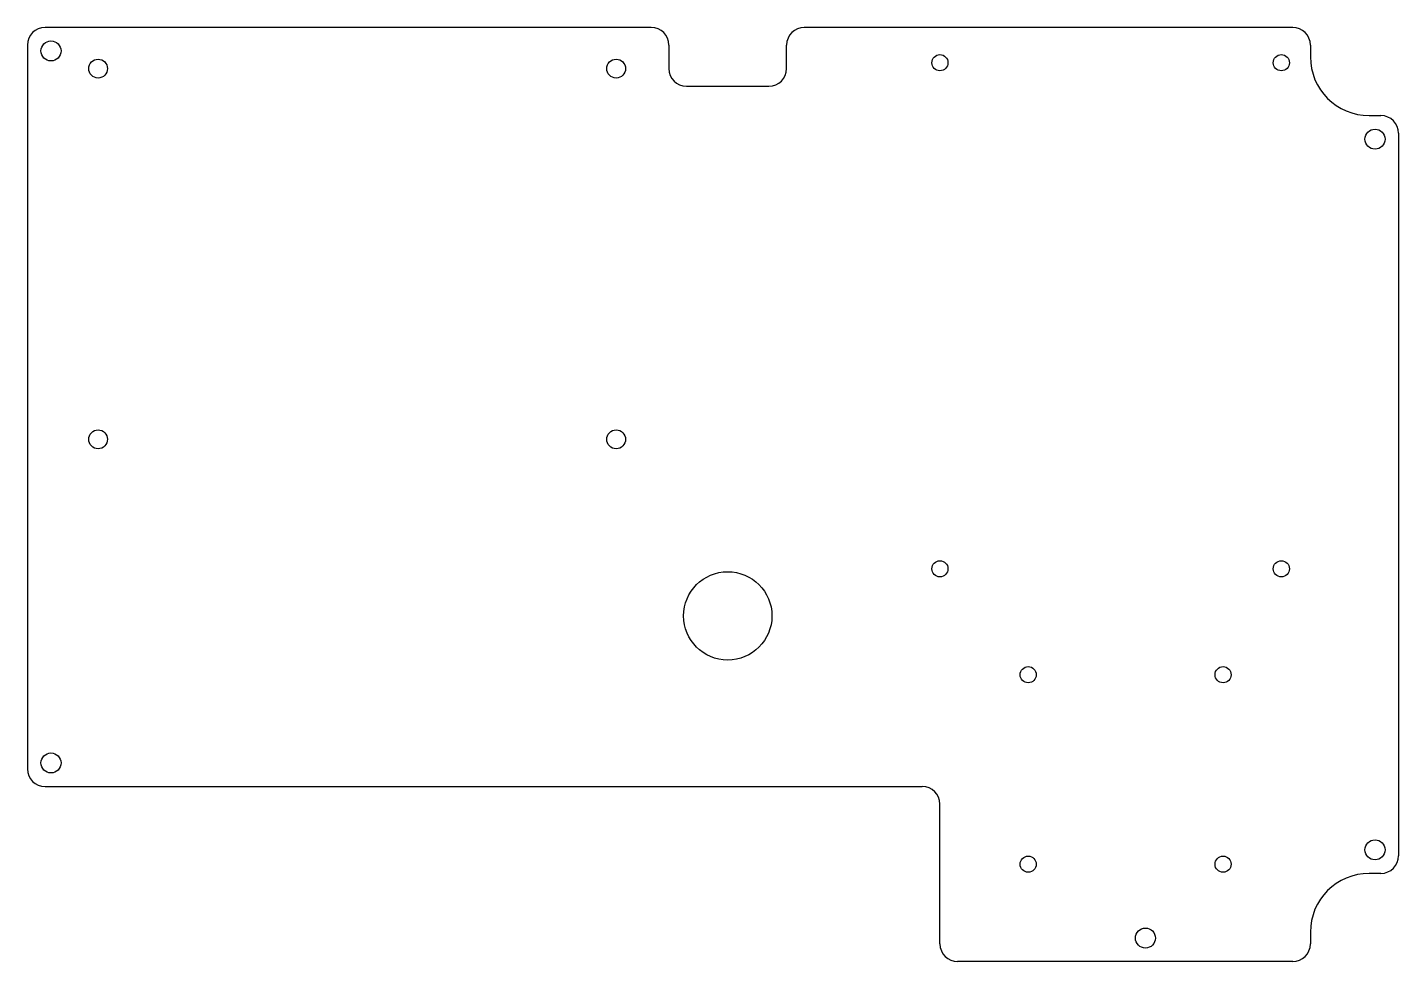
# Model space of a CAD drawing. Extents: x 15 to 248, y -30 to 129.
import ezdxf

# ---------------------------------------------------------------- set-up
doc = ezdxf.new("R2010")
doc.units = 0
doc.layers.add('VISIBLE', color=7, linetype='CONTINUOUS')

msp = doc.modelspace()

# ---------------------------------------------------------------- linework, layer by layer
at = {"layer": 'VISIBLE'}
for p, q in [((120.95, 129), (17.99, 129)), ((229.92, 129), (146.95, 129)), ((14.99, 126), (14.99, 3)), ((123.95, 126), (123.95, 122)), ((143.95, 122), (143.95, 126)), ((232.92, 126), (232.92, 124.01)), ((126.95, 119), (140.95, 119)), ((242.92, 114.01), (244.9, 114.01)), ((247.9, 111.01), (247.9, -11.76)), ((17.99, 0), (167, 0)), ((170, -26.75), (170, -3)), ((244.9, -14.76), (242.92, -14.76)), ((232.92, -24.76), (232.92, -26.75)), ((229.92, -29.75), (173, -29.75))]:
    msp.add_line(p, q, dxfattribs=at)
for centre, radius in [((18.99, 125), 1.7), ((26.99, 122), 1.6), ((114.99, 122), 1.6), ((169.99, 123), 1.37), ((227.99, 123), 1.37), ((243.9, 110.01), 1.7), ((26.99, 59), 1.6), ((114.99, 59), 1.6), ((169.99, 37), 1.37), ((227.99, 37), 1.37), ((133.95, 29), 7.5), ((184.99, 19), 1.37), ((218.09, 19), 1.37), ((18.99, 4), 1.7), ((243.9, -10.76), 1.7), ((184.99, -13.2), 1.37), ((218.09, -13.2), 1.37), ((204.9, -25.75), 1.7)]:
    msp.add_circle(centre, radius, dxfattribs=at)
for centre, radius, start, end in [((17.99, 126), 3, 90, 180), ((120.95, 126), 3, 0, 90), ((146.95, 126), 3, 90, 180), ((229.92, 126), 3, 0, 90), ((242.92, 124.01), 10, 180, 270), ((126.95, 122), 3, 180, 270), ((140.95, 122), 3, 270, 0), ((244.9, 111.01), 3, 0, 90), ((17.99, 3), 3, 180, 270), ((167, -3), 3, 0, 90), ((244.9, -11.76), 3, 270, 0), ((242.92, -24.76), 10, 90, 180), ((173, -26.75), 3, 180, 270), ((229.92, -26.75), 3, 270, 0)]:
    msp.add_arc(centre, radius, start, end, dxfattribs=at)

doc.saveas('drawing.dxf')
